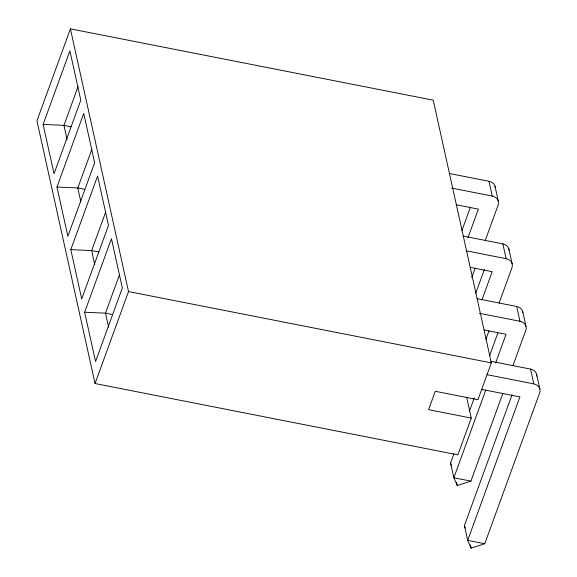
<?xml version="1.0" encoding="UTF-8"?>
<svg xmlns="http://www.w3.org/2000/svg" width="577" height="577" viewBox="0 0 577 577"><rect width="100%" height="100%" fill="white"/><g stroke="black" fill="none" stroke-linecap="round" stroke-linejoin="round"><path stroke-width="0.87" d="M471.25 418.073L428.567 409.677L435.26 391.285L477.951 399.681L491.337 362.897L433.226 100.174L70.408 28.85L36.935 120.809L95.046 383.532L457.864 454.856L471.25 418.073L466.634 397.178M43.116 124.43L69.896 50.863L80.802 100.153L54.022 173.72L43.116 124.43L63.96 125.36L71.014 126.745M78.039 86.687L63.96 125.36L67.062 139.382M56.964 187.035L83.744 113.46L94.642 162.75L67.87 236.325L56.964 187.035L77.808 187.958L84.862 189.35M91.887 149.284L77.808 187.958L80.91 201.979M70.812 249.632L97.585 176.064L108.49 225.355L81.71 298.922L70.812 249.632L91.649 250.562L98.71 251.947M105.728 211.882L91.649 250.562L94.751 264.583M84.653 312.229L111.433 238.662L122.338 287.952L95.558 361.519L84.653 312.229L105.497 313.16L112.551 314.544M119.576 274.486L105.497 313.16L108.599 327.181M95.046 383.532L128.52 291.573L70.408 28.85M461.896 230.605L470.19 207.821M467.925 237.796L478.369 209.105L456.45 204.799M471.748 277.566L475.123 268.298M485.243 240.494L498.124 205.102A9.016 7.465 -12.5 0 0 492.268 196.072L488.993 181.279L449.295 173.475M475.736 293.203L484.341 269.574M482.083 299.55L492.217 271.702L470.298 267.396M485.899 339.319L488.971 330.895M499.091 303.091L511.972 267.706A9.016 7.465 -12.5 0 0 506.108 258.669L502.841 243.883L463.143 236.08M502.812 393.492L470.919 481.124L457.28 485.553L453.847 477.763L450.579 462.978L453.955 453.695M469.31 411.502L474.229 398M489.584 355.807L497.879 333.023M485.791 390.002L453.847 477.763L470.919 481.124M495.621 362.998L506.065 334.307L484.146 329.994M512.931 365.688L525.813 330.304A9.016 7.465 -12.5 0 0 519.956 321.266L516.682 306.481L476.991 298.677M490.832 361.274L530.53 369.078L533.804 383.871A9.016 7.465 -12.5 0 1 539.661 392.901L484.767 543.722L471.12 548.15L467.695 540.368L464.42 525.575L512.03 394.776M451.683 188.095L492.268 196.072M466.411 250.865L506.108 258.669M479.379 313.289L519.956 321.266M128.52 291.573L491.337 362.897M487.046 374.675L533.804 383.871M481.333 389.324L519.906 396.904L467.695 540.368L484.767 543.722M450.579 462.978L451.38 465.502M464.42 525.575L465.221 528.099M495.044 186.414L498.319 201.2M508.892 249.012L512.167 263.797M522.74 311.616L526.008 326.402M536.588 374.213L539.856 388.999M456.551 482.264L457.28 485.553M470.399 544.861L471.12 548.15M516.682 306.481A9.016 7.465 -12.5 0 1 522.921 312.575M502.841 243.883A9.016 7.465 -12.5 0 1 509.073 249.971M488.993 181.279A9.016 7.465 -12.5 0 1 495.225 187.374M530.53 369.078A9.016 7.465 -12.5 0 1 536.79 376.154"/></g></svg>
